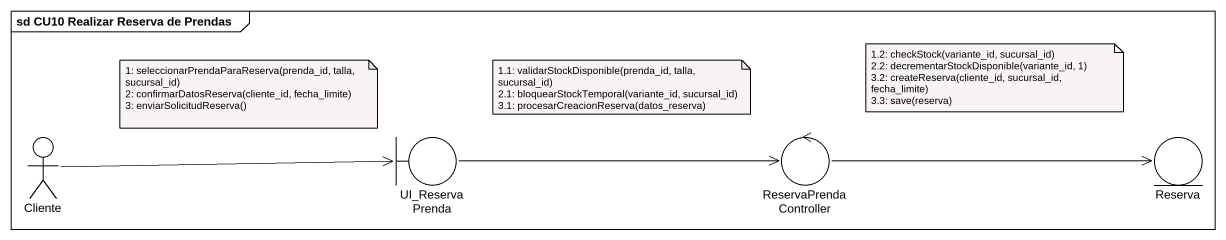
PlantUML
@startuml
mainframe sd CU10 Realizar Reserva de Prendas
actor Cliente
boundary UI_ReservaPrenda
control ReservaPrendaController
entity Reserva
Cliente -right-> UI_ReservaPrenda
UI_ReservaPrenda -right-> ReservaPrendaController
ReservaPrendaController -right-> Reserva
note as N1
  1.2: checkStock(variante_id, sucursal_id)
  2.2: decrementarStockDisponible(variante_id, 1)
  3.2: createReserva(cliente_id, sucursal_id, fecha_limite)
  3.3: save(reserva)
end note
note as N2
  1: seleccionarPrendaParaReserva(prenda_id, talla, sucursal_id)
  2: confirmarDatosReserva(cliente_id, fecha_limite)
  3: enviarSolicitudReserva()
end note
note as N3
  1.1: validarStockDisponible(prenda_id, talla, sucursal_id)
  2.1: bloquearStockTemporal(variante_id, sucursal_id)
  3.1: procesarCreacionReserva(datos_reserva)
end note
@enduml
